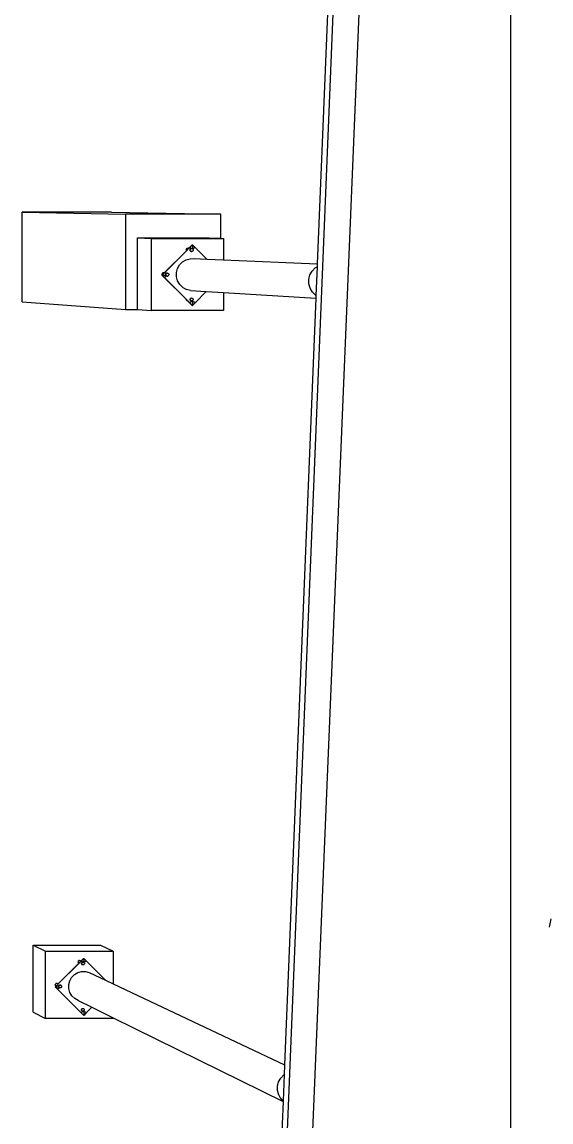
# Model space of a CAD drawing. Header units: inches. Extents: x -1152 to 1243, y -567 to 664.
# Drawn here: x 478.9 to 637.2, y -281 to 48.5 of the extents above; entities that cross this region are included whole.
import ezdxf

# ---------------------------------------------------------------- set-up
doc = ezdxf.new("R2010")
doc.units = ezdxf.units.IN
doc.header["$MEASUREMENT"] = 0

msp = doc.modelspace()

# ---------------------------------------------------------------- linework, layer by layer
for p, q in [((546.74956, -566.54973), (591.56373, 529.8555)), ((625.22168, -473.91114), (625.22168, 424.37246)), ((558.07685, -473.91114), (586.68337, 216.50745)), ((576.86149, 212.85251), (567.21522, -23.93705)), ((478.85955, -35.31356), (478.85955, -8.49912)), ((505.67399, -8.49912), (478.85955, -8.49912)), ((478.85955, -8.49912), (509.86265, -9.04938)), ((505.67399, -8.49912), (538.41315, -9.04938)), ((538.41315, -9.04938), (509.86265, -9.04938)), ((509.86265, -9.04938), (509.86265, -37.59988)), ((538.41315, -16.29502), (538.41315, -9.04938)), ((513.43147, -37.59988), (513.43147, -16.18701)), ((513.43147, -16.18701), (534.84434, -16.18701)), ((513.43147, -16.18701), (517.62054, -16.31908)), ((517.62054, -16.31908), (539.20813, -16.31908)), ((517.62054, -37.90666), (517.62054, -16.31908)), ((534.84434, -16.18701), (538.41315, -16.29502)), ((538.41315, -16.29502), (539.20813, -16.31908)), ((539.20813, -16.31908), (539.20813, -22.75512)), ((527.98098, -19.62501), (527.96569, -19.74113)), ((527.96569, -19.74113), (527.98098, -19.85725)), ((528.0258, -19.51681), (527.98098, -19.62501)), ((528.0971, -19.42389), (528.0258, -19.51681)), ((528.05453, -20.00289), (528.67609, -19.38132)), ((528.06763, -20.01996), (528.69316, -19.39442)), ((528.19001, -19.3526), (528.0971, -19.42389)), ((528.29822, -19.30778), (528.19001, -19.3526)), ((528.41434, -19.29249), (528.29822, -19.30778)), ((528.53045, -19.30778), (528.41434, -19.29249)), ((528.41434, -19.29249), (528.75258, -19.30484)), ((528.63866, -19.3526), (528.53045, -19.30778)), ((528.67609, -19.38132), (528.63866, -19.3526)), ((528.67609, -19.38132), (528.75258, -19.30484)), ((528.69316, -19.39442), (528.67609, -19.38132)), ((528.69316, -19.39442), (528.78168, -19.3059)), ((528.75258, -19.30484), (529.04, -19.01742)), ((528.75258, -19.30484), (528.78168, -19.3059)), ((528.78168, -19.3059), (529.05707, -19.03051)), ((529.04, -19.01742), (529.84104, -18.21638)), ((529.04, -19.01742), (529.05707, -19.03051)), ((529.04, -19.01742), (529.06912, -19.01846)), ((529.05707, -19.03051), (529.06912, -19.01846)), ((529.06912, -19.01846), (529.85612, -18.23146)), ((529.06912, -19.01846), (529.30375, -19.1985)), ((529.14333, -19.66822), (529.12801, -19.78459)), ((529.15416, -19.67905), (529.13884, -19.79542)), ((529.18825, -19.55978), (529.14333, -19.66822)), ((529.19908, -19.57061), (529.15416, -19.67905)), ((529.15416, -19.79542), (529.16896, -19.68302)), ((529.16896, -19.68302), (529.21235, -19.57827)), ((529.2597, -19.46665), (529.18825, -19.55978)), ((529.27053, -19.47749), (529.19908, -19.57061)), ((529.21235, -19.57827), (529.28137, -19.48832)), ((529.21426, -19.79767), (529.22906, -19.68525)), ((529.22906, -19.68525), (529.27246, -19.58049)), ((529.35282, -19.3952), (529.2597, -19.46665)), ((529.27246, -19.58049), (529.31634, -19.5233)), ((529.28137, -19.48832), (529.37132, -19.4193)), ((529.28137, -19.48832), (529.31634, -19.5233)), ((529.30375, -19.1985), (529.57699, -19.31168)), ((529.31634, -19.5233), (529.34148, -19.49054)), ((529.34148, -19.49054), (529.43144, -19.42151)), ((529.46126, -19.35028), (529.35282, -19.3952)), ((529.37132, -19.4193), (529.47606, -19.37591)), ((529.43144, -19.42151), (529.5362, -19.37812)), ((529.57764, -19.33496), (529.46126, -19.35028)), ((529.47606, -19.37591), (529.58847, -19.36112)), ((529.5362, -19.37812), (529.6269, -19.36617)), ((529.57699, -19.31168), (529.8702, -19.35028)), ((529.69401, -19.35028), (529.57764, -19.33496)), ((529.58847, -19.36112), (529.6269, -19.36617)), ((529.58847, -19.36112), (529.64862, -19.36331)), ((529.6269, -19.36617), (529.64862, -19.36331)), ((529.64862, -19.36331), (529.76104, -19.37812)), ((529.76104, -19.37812), (529.69401, -19.35028)), ((529.80245, -19.3952), (529.76104, -19.37812)), ((529.80245, -19.3952), (529.8658, -19.42151)), ((529.84104, -18.21638), (529.85612, -18.23146)), ((529.84104, -18.21638), (529.8702, -18.21738)), ((529.85612, -18.23146), (529.8702, -18.21738)), ((529.8658, -19.42151), (529.95576, -19.49054)), ((529.8702, -18.21738), (530.67129, -19.01846)), ((529.8702, -18.21738), (529.8702, -19.34421)), ((529.8702, -19.35028), (530.16342, -19.31168)), ((529.95576, -19.49054), (530.02479, -19.58049)), ((530.02479, -19.58049), (530.06818, -19.68525)), ((530.06818, -19.68525), (530.08298, -19.79767)), ((530.16342, -19.31168), (530.43665, -19.1985)), ((530.43665, -19.1985), (530.67129, -19.01846)), ((530.67129, -19.01846), (534.19644, -22.54362)), ((521.55715, -26.50027), (528.05453, -20.00289)), ((521.58586, -26.50173), (528.06763, -20.01996)), ((526.89622, -23.38151), (527.97528, -22.74051)), ((527.97528, -22.74051), (529.18347, -22.40063)), ((527.98098, -19.85725), (528.0258, -19.96545)), ((528.0258, -19.96545), (528.05453, -20.00289)), ((528.05453, -20.00289), (528.06763, -20.01996)), ((529.12801, -19.78459), (529.14333, -19.90096)), ((529.13884, -19.79542), (529.15416, -19.9118)), ((529.14333, -19.90096), (529.18825, -20.0094)), ((529.16896, -19.90783), (529.15416, -19.79542)), ((529.15416, -19.9118), (529.19908, -20.02024)), ((529.21235, -20.01258), (529.16896, -19.90783)), ((529.18347, -22.40063), (530.43846, -22.38503)), ((529.18825, -20.0094), (529.2597, -20.10253)), ((529.19908, -20.02024), (529.26113, -20.1011)), ((529.27196, -20.09027), (529.21235, -20.01258)), ((529.22906, -19.91009), (529.21426, -19.79767)), ((529.27246, -20.01485), (529.22906, -19.91009)), ((529.27196, -20.09027), (529.2597, -20.10253)), ((529.26113, -20.1011), (529.26583, -20.10723)), ((529.26583, -20.10723), (529.27053, -20.11336)), ((529.27053, -20.11336), (529.36366, -20.18481)), ((529.27196, -20.09027), (529.30498, -20.05724)), ((529.28137, -20.10253), (529.27196, -20.09027)), ((529.30498, -20.05724), (529.27246, -20.01485)), ((529.37132, -20.17155), (529.28137, -20.10253)), ((529.34148, -20.10481), (529.30498, -20.05724)), ((529.43144, -20.17384), (529.34148, -20.10481)), ((529.36366, -20.18481), (529.4721, -20.22973)), ((529.47606, -20.21493), (529.37132, -20.17155)), ((529.5362, -20.21723), (529.43144, -20.17384)), ((529.4721, -20.22973), (529.58847, -20.24505)), ((529.58847, -20.22973), (529.47606, -20.21493)), ((529.60982, -20.22692), (529.5362, -20.21723)), ((529.58847, -20.22973), (529.58847, -20.22411)), ((529.60982, -20.22692), (529.58847, -20.22973)), ((529.58847, -20.22973), (529.64862, -20.23203)), ((529.58847, -20.24505), (529.70484, -20.22973)), ((529.58847, -20.23279), (529.58847, -20.22973)), ((529.58847, -20.24505), (529.58847, -20.23279)), ((529.64862, -20.23203), (529.60982, -20.22692)), ((529.76104, -20.21723), (529.64862, -20.23203)), ((529.70484, -20.22973), (529.72291, -20.22225)), ((529.8658, -20.17384), (529.76104, -20.21723)), ((529.95576, -20.10481), (529.8658, -20.17384)), ((530.02479, -20.01485), (529.95576, -20.10481)), ((530.06818, -19.91009), (530.02479, -20.01485)), ((530.08298, -19.79767), (530.06818, -19.91009)), ((530.43846, -22.38503), (534.19644, -22.54362)), ((534.19644, -22.54362), (539.20813, -22.75512)), ((539.20813, -22.75512), (567.21522, -23.93705)), ((525.0961, -26.59087), (525.40585, -25.37461)), ((525.40585, -25.37461), (526.01984, -24.27996)), ((526.01984, -24.27996), (526.89622, -23.38151)), ((565.04213, -27.28885), (565.70244, -26.11162)), ((565.70244, -26.11162), (566.64494, -25.1454)), ((566.64494, -25.1454), (567.17892, -24.82819)), ((567.17892, -24.82819), (566.82991, -33.3954)), ((567.21522, -23.93705), (567.17892, -24.82819)), ((520.73268, -26.99675), (520.71739, -27.11287)), ((520.71739, -27.11287), (520.73268, -27.22899)), ((520.7775, -26.88855), (520.73268, -26.99675)), ((520.73268, -27.22899), (520.76073, -27.29669)), ((520.75611, -27.30131), (520.76073, -27.29669)), ((520.76726, -27.31246), (520.75611, -27.30131)), ((520.75611, -27.30131), (520.76278, -27.30166)), ((520.76073, -27.29669), (521.34986, -26.70756)), ((520.76073, -27.29669), (520.76278, -27.30166)), ((520.76278, -27.30166), (520.78477, -27.30281)), ((520.76726, -27.31246), (520.7775, -27.33719)), ((520.96645, -27.51165), (520.76726, -27.31246)), ((520.8488, -26.79563), (520.7775, -26.88855)), ((520.7775, -27.33719), (520.8488, -27.43011)), ((520.78477, -27.30281), (521.37119, -26.7164)), ((521.58586, -28.10389), (520.78477, -27.30281)), ((520.78477, -27.30281), (521.87166, -27.30281)), ((520.94171, -26.72434), (520.8488, -26.79563)), ((520.8488, -27.43011), (520.94171, -27.5014)), ((521.04992, -26.67952), (520.94171, -26.72434)), ((520.94171, -27.5014), (520.96645, -27.51165)), ((521.55715, -28.10235), (520.96645, -27.51165)), ((521.16604, -26.66423), (521.04992, -26.67952)), ((521.28215, -26.67952), (521.16604, -26.66423)), ((521.16604, -26.66423), (521.38213, -26.67528)), ((521.34986, -26.70756), (521.28215, -26.67952)), ((521.34986, -26.70756), (521.38213, -26.67528)), ((521.37119, -26.7164), (521.34986, -26.70756)), ((521.37119, -26.7164), (521.41083, -26.67675)), ((521.38213, -26.67528), (521.55715, -26.50027)), ((521.38213, -26.67528), (521.41083, -26.67675)), ((521.41083, -26.67675), (521.57024, -26.51734)), ((521.57024, -26.51734), (521.55715, -26.50027)), ((521.55715, -26.50027), (521.58586, -26.50173)), ((521.55715, -28.10235), (521.58586, -28.10389)), ((527.96834, -34.51354), (521.55715, -28.10235)), ((521.57024, -26.51734), (521.58586, -26.50173)), ((521.76589, -26.73636), (521.58586, -26.50173)), ((521.58586, -28.10389), (521.76589, -27.86926)), ((529.06912, -35.58716), (521.58586, -28.10389)), ((521.87907, -27.0096), (521.76589, -26.73636)), ((521.76589, -27.86926), (521.87907, -27.59603)), ((521.86427, -27.05222), (521.84895, -27.16859)), ((521.84895, -27.16859), (521.86427, -27.28497)), ((521.86375, -27.17256), (521.87907, -27.05619)), ((521.87907, -27.281), (521.86375, -27.17256)), ((521.90919, -26.94378), (521.86427, -27.05222)), ((521.86427, -27.28497), (521.87166, -27.30281)), ((521.87166, -27.30281), (521.88482, -27.30281)), ((521.87166, -27.30281), (521.90919, -27.39341)), ((521.88373, -27.04495), (521.87907, -27.0096)), ((521.88373, -27.04495), (521.87907, -27.05619)), ((521.87907, -27.281), (521.87907, -27.28893)), ((521.87907, -27.281), (521.91054, -27.35698)), ((521.87907, -27.28893), (521.90975, -27.363)), ((521.87907, -27.59603), (521.90975, -27.363)), ((521.92399, -26.94774), (521.88373, -27.04495)), ((521.91767, -27.30281), (521.88373, -27.04495)), ((521.88482, -27.30281), (521.88811, -27.30281)), ((521.88811, -27.30281), (521.9116, -27.30281)), ((521.98065, -26.85066), (521.90919, -26.94378)), ((521.90919, -27.39341), (521.97124, -27.47427)), ((521.90975, -27.363), (521.91054, -27.35698)), ((521.90975, -27.363), (521.92399, -27.39737)), ((521.91054, -27.35698), (521.91767, -27.30281)), ((521.92246, -27.38575), (521.91054, -27.35698)), ((521.98207, -27.46344), (521.92246, -27.38575)), ((521.92355, -27.17168), (521.93835, -27.05926)), ((521.93835, -27.2841), (521.92355, -27.17168)), ((521.92399, -26.94774), (521.99148, -26.86149)), ((521.92399, -27.39737), (521.99544, -27.49049)), ((521.93835, -27.05926), (521.98174, -26.9545)), ((521.98174, -27.38886), (521.93835, -27.2841)), ((521.97124, -27.47427), (521.97594, -27.4804)), ((521.97594, -27.4804), (521.98065, -27.48653)), ((521.98065, -27.48653), (522.07377, -27.55798)), ((521.98174, -26.9545), (522.02635, -26.89636)), ((522.01426, -27.43124), (521.98174, -27.38886)), ((521.98207, -27.46344), (522.01426, -27.43124)), ((521.99148, -27.4757), (521.98207, -27.46344)), ((521.99148, -26.86149), (522.08143, -26.79247)), ((521.99544, -26.85462), (521.99148, -26.86149)), ((521.99148, -26.86149), (522.02635, -26.89636)), ((522.08143, -27.54472), (521.99148, -27.4757)), ((522.08857, -26.78317), (521.99544, -26.85462)), ((521.99544, -27.49049), (522.08857, -27.56195)), ((522.05077, -27.47882), (522.01426, -27.43124)), ((522.02635, -26.89636), (522.05077, -26.86454)), ((522.05077, -26.86454), (522.14073, -26.79551)), ((522.14073, -27.54784), (522.05077, -27.47882)), ((522.07377, -27.55798), (522.18221, -27.6029)), ((522.08143, -26.79247), (522.18617, -26.74908)), ((522.18617, -27.5881), (522.08143, -27.54472)), ((522.19701, -26.73825), (522.08857, -26.78317)), ((522.19701, -27.60687), (522.08857, -27.56195)), ((522.14073, -26.79551), (522.24548, -26.75212)), ((522.24548, -27.59124), (522.14073, -27.54784)), ((522.18221, -27.6029), (522.18987, -27.60391)), ((522.18617, -26.74908), (522.29858, -26.73429)), ((522.29858, -27.6029), (522.18617, -27.5881)), ((522.18987, -27.60391), (522.29858, -27.61822)), ((522.31338, -26.72293), (522.19701, -26.73825)), ((522.19701, -27.60687), (522.31338, -27.62219)), ((522.24548, -26.75212), (522.33978, -26.73971)), ((522.31634, -27.60056), (522.24548, -27.59124)), ((522.29858, -26.73429), (522.3579, -26.73732)), ((522.29858, -26.73429), (522.33978, -26.73971)), ((522.29858, -27.6029), (522.29858, -27.59823)), ((522.31634, -27.60056), (522.29858, -27.6029)), ((522.29858, -27.6029), (522.3579, -27.60604)), ((522.29858, -27.60596), (522.29858, -27.6029)), ((522.29858, -27.61822), (522.41495, -27.6029)), ((522.29858, -27.61822), (522.29858, -27.60596)), ((522.42975, -26.73825), (522.31338, -26.72293)), ((522.31338, -27.62219), (522.42975, -27.60687)), ((522.3579, -27.60604), (522.31634, -27.60056)), ((522.33978, -26.73971), (522.3579, -26.73732)), ((522.3579, -26.73732), (522.45994, -26.75076)), ((522.46617, -27.59178), (522.3579, -27.60604)), ((522.41495, -27.6029), (522.43044, -27.59649)), ((522.45994, -26.75076), (522.42975, -26.73825)), ((522.42975, -27.60687), (522.46617, -27.59178)), ((522.45994, -26.75076), (522.47032, -26.75212)), ((522.47032, -27.59124), (522.46617, -27.59178)), ((522.47032, -26.75212), (522.57508, -26.79551)), ((522.57508, -27.54784), (522.47032, -27.59124)), ((522.57508, -26.79551), (522.66504, -26.86454)), ((522.66504, -27.47882), (522.57508, -27.54784)), ((522.66504, -26.86454), (522.73407, -26.9545)), ((522.73407, -27.38886), (522.66504, -27.47882)), ((522.73407, -26.9545), (522.77746, -27.05926)), ((522.77746, -27.2841), (522.73407, -27.38886)), ((522.77746, -27.05926), (522.79226, -27.17168)), ((522.79226, -27.17168), (522.77746, -27.2841)), ((525.1117, -27.84587), (525.0961, -26.59087)), ((525.45158, -29.05406), (525.1117, -27.84587)), ((526.09259, -30.13311), (525.45158, -29.05406)), ((564.70901, -28.59687), (565.04213, -27.28885)), ((564.72579, -29.94654), (564.70901, -28.59687)), ((526.99103, -31.0095), (526.09259, -30.13311)), ((526.99103, -31.0095), (528.08568, -31.62348)), ((529.30195, -31.93323), (528.08568, -31.62348)), ((529.30195, -31.93323), (534.0394, -32.21905)), ((534.0394, -32.21905), (530.67129, -35.58716)), ((534.0394, -32.21905), (539.20813, -32.53088)), ((539.20813, -32.53088), (539.20813, -37.90666)), ((539.20813, -32.53088), (566.79732, -34.19536)), ((565.09131, -31.24588), (564.72579, -29.94654)), ((565.78067, -32.40633), (565.09131, -31.24588)), ((566.74689, -33.34883), (565.78067, -32.40633)), ((478.85955, -35.31356), (509.86265, -37.59988)), ((527.96834, -34.51354), (527.96569, -34.5336)), ((527.96569, -34.5336), (527.98098, -34.64972)), ((528.4344, -34.9796), (527.96834, -34.51354)), ((527.98098, -34.64972), (528.0258, -34.75792)), ((528.0258, -34.75792), (528.0971, -34.85084)), ((528.0971, -34.85084), (528.19001, -34.92214)), ((528.19001, -34.92214), (528.29822, -34.96696)), ((528.29822, -34.96696), (528.41434, -34.98224)), ((528.41434, -34.98224), (528.4344, -34.9796)), ((528.41434, -34.98224), (528.43865, -34.98385)), ((528.43865, -34.98385), (528.4344, -34.9796)), ((529.04, -35.5852), (528.43865, -34.98385)), ((529.84104, -36.38624), (529.04, -35.5852)), ((529.04, -35.5852), (529.06912, -35.58716)), ((529.30375, -35.40712), (529.06912, -35.58716)), ((529.8702, -36.38824), (529.06912, -35.58716)), ((529.14333, -34.49325), (529.12801, -34.60963)), ((529.12801, -34.60963), (529.14333, -34.726)), ((529.18825, -34.38481), (529.14333, -34.49325)), ((529.14333, -34.60963), (529.15813, -34.49722)), ((529.15813, -34.72203), (529.14333, -34.60963)), ((529.14333, -34.726), (529.18825, -34.83444)), ((529.15813, -34.49722), (529.20151, -34.39247)), ((529.20151, -34.82678), (529.15813, -34.72203)), ((529.2597, -34.29169), (529.18825, -34.38481)), ((529.18825, -34.83444), (529.2597, -34.92756)), ((529.20151, -34.39247), (529.27053, -34.30252)), ((529.27053, -34.91673), (529.20151, -34.82678)), ((529.20343, -34.61356), (529.21823, -34.50114)), ((529.21823, -34.72598), (529.20343, -34.61356)), ((529.21823, -34.50114), (529.26162, -34.39638)), ((529.26162, -34.83074), (529.21823, -34.72598)), ((529.2597, -34.92756), (529.35282, -34.99902)), ((529.26162, -34.39638), (529.33065, -34.30642)), ((529.33065, -34.92069), (529.26162, -34.83074)), ((529.27053, -34.30252), (529.36048, -34.2335)), ((529.36048, -34.98575), (529.27053, -34.91673)), ((529.57699, -35.29394), (529.30375, -35.40712)), ((529.33065, -34.30642), (529.42061, -34.23739)), ((529.42061, -34.98972), (529.33065, -34.92069)), ((529.35282, -34.99902), (529.46126, -35.04393)), ((529.36048, -34.2335), (529.46523, -34.19012)), ((529.46523, -35.02914), (529.36048, -34.98575)), ((529.42061, -34.23739), (529.52537, -34.194)), ((529.52537, -35.03311), (529.42061, -34.98972)), ((529.46126, -35.04393), (529.57764, -35.05926)), ((529.46523, -34.19012), (529.57764, -34.17532)), ((529.57764, -35.04393), (529.46523, -35.02914)), ((529.52537, -34.194), (529.62245, -34.18122)), ((529.59259, -35.04197), (529.52537, -35.03311)), ((529.8702, -35.25534), (529.57699, -35.29394)), ((529.57764, -34.17532), (529.62245, -34.18122)), ((529.57764, -34.17532), (529.63779, -34.1792)), ((529.57764, -35.04393), (529.57764, -35.04)), ((529.59259, -35.04197), (529.57764, -35.04393)), ((529.57764, -35.04393), (529.63779, -35.04792)), ((529.57764, -35.05926), (529.69401, -35.04393)), ((529.57764, -35.05926), (529.57764, -35.04393)), ((529.63779, -35.04792), (529.59259, -35.04197)), ((529.62245, -34.18122), (529.63779, -34.1792)), ((529.63779, -34.1792), (529.75021, -34.194)), ((529.70612, -35.03892), (529.63779, -35.04792)), ((529.69401, -35.04393), (529.70612, -35.03892)), ((529.75021, -35.03311), (529.70612, -35.03892)), ((529.75021, -34.194), (529.85497, -34.23739)), ((529.85497, -34.98972), (529.75021, -35.03311)), ((529.85497, -34.23739), (529.94492, -34.30642)), ((529.94492, -34.92069), (529.85497, -34.98972)), ((530.16342, -35.29394), (529.8702, -35.25534)), ((530.67129, -35.58716), (529.8702, -36.38824)), ((529.89557, -34.95856), (529.89557, -36.38824)), ((529.94492, -34.30642), (530.01395, -34.39638)), ((530.01395, -34.83074), (529.94492, -34.92069)), ((530.01395, -34.39638), (530.05734, -34.50114)), ((530.05734, -34.72598), (530.01395, -34.83074)), ((530.05734, -34.50114), (530.07214, -34.61356)), ((530.07214, -34.61356), (530.05734, -34.72598)), ((530.43665, -35.40712), (530.16342, -35.29394)), ((530.67129, -35.58716), (530.43665, -35.40712)), ((566.79732, -34.19536), (557.44079, -263.87253)), ((566.82991, -33.3954), (566.74689, -33.34883)), ((566.82991, -33.3954), (566.79732, -34.19536)), ((509.86265, -37.59988), (513.43147, -37.59988)), ((513.43147, -37.59988), (517.62054, -37.90666)), ((539.20813, -37.90666), (517.62054, -37.90666)), ((529.84104, -36.38624), (529.8702, -36.38824)), ((637.2202, -220.1977), (636.70628, -222.67724)), ((482.21135, -228.04232), (502.32218, -228.04232)), ((482.21135, -248.15314), (482.21135, -228.04232)), ((482.21135, -228.04232), (485.90464, -229.78891)), ((485.90464, -229.78891), (506.1695, -229.78891)), ((485.90464, -250.05376), (485.90464, -229.78891)), ((502.32218, -228.04232), (506.1695, -229.78891)), ((506.1695, -229.78891), (506.1695, -239.60253)), ((489.65203, -239.65869), (495.90688, -233.40384)), ((489.67733, -239.67107), (495.9325, -233.4159)), ((495.63027, -232.89228), (495.61592, -233.00128)), ((495.61592, -233.00128), (495.63027, -233.11028)), ((495.67234, -232.7907), (495.63027, -232.89228)), ((495.63027, -233.11028), (495.67234, -233.21186)), ((495.73927, -232.70348), (495.67234, -232.7907)), ((495.67234, -233.21186), (495.73927, -233.29908)), ((495.73927, -232.70348), (495.82649, -232.63655)), ((495.73927, -233.29908), (495.82649, -233.36601)), ((495.92807, -232.59448), (495.82649, -232.63655)), ((495.82649, -233.36601), (495.91009, -233.40063)), ((495.82649, -233.36601), (495.90688, -233.40384)), ((495.90688, -233.40384), (495.91009, -233.40063)), ((495.90688, -233.40384), (495.9325, -233.4159)), ((495.91009, -233.40063), (496.53804, -232.77268)), ((495.91009, -233.40063), (495.92807, -233.40808)), ((496.03707, -232.58013), (495.92807, -232.59448)), ((495.92807, -233.40808), (495.93889, -233.40951)), ((495.9325, -233.4159), (495.93889, -233.40951)), ((495.93889, -233.40951), (496.56369, -232.78471)), ((496.14607, -232.59448), (496.03707, -232.58013)), ((496.14607, -232.59448), (496.24765, -232.63655)), ((496.24765, -232.63655), (496.53804, -232.77268)), ((496.33487, -232.70348), (496.26622, -232.6508)), ((496.4018, -232.7907), (496.33487, -232.70348)), ((496.41514, -232.82292), (496.4018, -232.7907)), ((496.53804, -232.77268), (496.5591, -232.75162)), ((496.53804, -232.77268), (496.56369, -232.78471)), ((496.5591, -232.75162), (497.31095, -231.99977)), ((496.5591, -232.75162), (496.58042, -232.76798)), ((496.5591, -232.75162), (496.58475, -232.76365)), ((496.56369, -232.78471), (496.58042, -232.76798)), ((496.58042, -232.76798), (496.58475, -232.76365)), ((496.58475, -232.76365), (497.32979, -232.01861)), ((496.58475, -232.76365), (496.80498, -232.93263)), ((496.6544, -233.37351), (496.64002, -233.48274)), ((496.64002, -233.48274), (496.6544, -233.59196)), ((496.66457, -233.38368), (496.65019, -233.4929)), ((496.65019, -233.4929), (496.66457, -233.60213)), ((496.69656, -233.27172), (496.6544, -233.37351)), ((496.6544, -233.59196), (496.69656, -233.69375)), ((496.70673, -233.28189), (496.66457, -233.38368)), ((496.66457, -233.4929), (496.67846, -233.3874)), ((496.67846, -233.59841), (496.66457, -233.4929)), ((496.66457, -233.60213), (496.70673, -233.70391)), ((496.67846, -233.3874), (496.71918, -233.28908)), ((496.71918, -233.69672), (496.67846, -233.59841)), ((496.76363, -233.18432), (496.69656, -233.27172)), ((496.69656, -233.69375), (496.76363, -233.78115)), ((496.7738, -233.19449), (496.70673, -233.28189)), ((496.70673, -233.70391), (496.76497, -233.77981)), ((496.71752, -233.5178), (496.73141, -233.41228)), ((496.73141, -233.62331), (496.71752, -233.5178)), ((496.71918, -233.28908), (496.78397, -233.20466)), ((496.77514, -233.76964), (496.71918, -233.69672)), ((496.73141, -233.41228), (496.77214, -233.31395)), ((496.77214, -233.72164), (496.73141, -233.62331)), ((496.85103, -233.11725), (496.76363, -233.18432)), ((496.77514, -233.76964), (496.76363, -233.78115)), ((496.76497, -233.77981), (496.76938, -233.78557)), ((496.76938, -233.78557), (496.7738, -233.79132)), ((496.77214, -233.31395), (496.82473, -233.24542)), ((496.79428, -233.7505), (496.77214, -233.72164)), ((496.7738, -233.79132), (496.8612, -233.85839)), ((496.77514, -233.76964), (496.79428, -233.7505)), ((496.78397, -233.78115), (496.77514, -233.76964)), ((496.78397, -233.20466), (496.86839, -233.13988)), ((496.78397, -233.20466), (496.82473, -233.24542)), ((496.86839, -233.84593), (496.78397, -233.78115)), ((496.83693, -233.80607), (496.79428, -233.7505)), ((496.80498, -232.93263), (497.06143, -233.03886)), ((496.82473, -233.24542), (496.83693, -233.22952)), ((496.83693, -233.22952), (496.92136, -233.16473)), ((496.9129, -233.86437), (496.83693, -233.80607)), ((496.95282, -233.07509), (496.85103, -233.11725)), ((496.8612, -233.85839), (496.96298, -233.90055)), ((496.86839, -233.13988), (496.96671, -233.09915)), ((496.86839, -233.84593), (496.92136, -233.87086)), ((496.9129, -233.86437), (496.86839, -233.84593)), ((496.92136, -233.87086), (496.9129, -233.86437)), ((496.92136, -233.16473), (497.01969, -233.124)), ((497.01969, -233.91159), (496.92136, -233.87086)), ((497.06204, -233.06071), (496.95282, -233.07509)), ((496.96298, -233.90055), (497.00702, -233.90634)), ((496.96671, -233.09915), (497.07221, -233.08526)), ((497.01969, -233.124), (497.1252, -233.11011)), ((497.1252, -233.92548), (497.01969, -233.91159)), ((497.06143, -233.03886), (497.33665, -233.07509)), ((497.17127, -233.07509), (497.06204, -233.06071)), ((497.07221, -233.08526), (497.17772, -233.09915)), ((497.1252, -233.11011), (497.23072, -233.124)), ((497.23072, -233.91159), (497.1252, -233.92548)), ((497.27305, -233.11725), (497.17127, -233.07509)), ((497.17772, -233.09915), (497.27603, -233.13988)), ((497.23072, -233.124), (497.28423, -233.14617)), ((497.32905, -233.87086), (497.23072, -233.91159)), ((497.36046, -233.18432), (497.27305, -233.11725)), ((497.27603, -233.13988), (497.28423, -233.14617)), ((497.27603, -233.13988), (497.32905, -233.16473)), ((497.28423, -233.14617), (497.32905, -233.16473)), ((497.31095, -231.99977), (497.32979, -232.01861)), ((497.31095, -231.99977), (497.33665, -232.01175)), ((497.32905, -233.16473), (497.36888, -233.19529)), ((497.41348, -233.80607), (497.32905, -233.87086)), ((497.32979, -232.01861), (497.33665, -232.01175)), ((497.33665, -232.01175), (498.08854, -232.76365)), ((497.33665, -232.01175), (497.33665, -233.06939)), ((497.33665, -233.07509), (497.61186, -233.03886)), ((497.36888, -233.19529), (497.36046, -233.18432)), ((497.36888, -233.19529), (497.41348, -233.22952)), ((497.37463, -233.19971), (497.37063, -233.19449)), ((497.41348, -233.22952), (497.47827, -233.31395)), ((497.47827, -233.72164), (497.41348, -233.80607)), ((497.47827, -233.31395), (497.519, -233.41228)), ((497.519, -233.62331), (497.47827, -233.72164)), ((497.519, -233.41228), (497.53289, -233.5178)), ((497.53289, -233.5178), (497.519, -233.62331)), ((497.61186, -233.03886), (497.86832, -232.93263)), ((497.86832, -232.93263), (498.08854, -232.76365)), ((498.08854, -232.76365), (503.811, -238.48611)), ((493.72269, -237.70209), (494.54527, -236.85881)), ((494.54527, -236.85881), (495.55807, -236.25716)), ((495.55807, -236.25716), (496.69208, -235.93815)), ((496.69208, -235.93815), (497.87001, -235.92351)), ((497.87001, -235.92351), (499.0116, -236.21424)), ((499.0116, -236.21424), (503.811, -238.48611)), ((488.7838, -240.52692), (489.02397, -240.28675)), ((489.53566, -241.27878), (488.7838, -240.52692)), ((488.7838, -240.52692), (488.80905, -240.53935)), ((488.80905, -240.53935), (489.04915, -240.29925)), ((489.56095, -241.29124), (488.80905, -240.53935)), ((488.80905, -240.53935), (489.82921, -240.53935)), ((488.82609, -239.81233), (488.81174, -239.92133)), ((488.81891, -239.97583), (488.81174, -239.92133)), ((488.82622, -240.0304), (488.81891, -239.97583)), ((488.86816, -239.71076), (488.82609, -239.81233)), ((488.82622, -240.0304), (488.86816, -240.13191)), ((488.93509, -239.62353), (488.86816, -239.71076)), ((488.86816, -240.13191), (488.93509, -240.21913)), ((489.02232, -239.55661), (488.93509, -239.62353)), ((488.93509, -240.21913), (489.02232, -240.28606)), ((489.12389, -239.51453), (489.02232, -239.55661)), ((489.02232, -240.28606), (489.02397, -240.28675)), ((489.02397, -240.28675), (489.53566, -239.77506)), ((489.02397, -240.28675), (489.05062, -240.29778)), ((489.02397, -240.28675), (489.04915, -240.29925)), ((489.04915, -240.29925), (489.05062, -240.29778)), ((489.05062, -240.29778), (489.55202, -239.79638)), ((489.23289, -239.50018), (489.12389, -239.51453)), ((489.34189, -239.51453), (489.23289, -239.50018)), ((489.44347, -239.55661), (489.34189, -239.51453)), ((489.53069, -239.62353), (489.44347, -239.55661)), ((489.44347, -239.55661), (489.65203, -239.65869)), ((489.55826, -239.65946), (489.53069, -239.62353)), ((489.53566, -239.77506), (489.65203, -239.65869)), ((489.55202, -239.79638), (489.53566, -239.77506)), ((489.53566, -239.77506), (489.56095, -239.78745)), ((489.55202, -239.79638), (489.56095, -239.78745)), ((489.56095, -239.78745), (489.67733, -239.67107)), ((489.72994, -240.00767), (489.56095, -239.78745)), ((489.65203, -239.65869), (489.67733, -239.67107)), ((489.83616, -240.26413), (489.72994, -240.00767)), ((489.82227, -240.30414), (489.80789, -240.41337)), ((489.80789, -240.41337), (489.82227, -240.52259)), ((489.82178, -240.41709), (489.83616, -240.30786)), ((489.83616, -240.51887), (489.82178, -240.41709)), ((489.86443, -240.20236), (489.82227, -240.30414)), ((489.82227, -240.52259), (489.82921, -240.53935)), ((489.82921, -240.53935), (489.84156, -240.53935)), ((489.82921, -240.53935), (489.86443, -240.62438)), ((489.84053, -240.29732), (489.83616, -240.26413)), ((489.84053, -240.29732), (489.83616, -240.30786)), ((489.83616, -240.51887), (489.83616, -240.52632)), ((489.83616, -240.51887), (489.8657, -240.59019)), ((489.83616, -240.52632), (489.86496, -240.59584)), ((489.87832, -240.20608), (489.84053, -240.29732)), ((489.84232, -240.31088), (489.84053, -240.29732)), ((489.84156, -240.53935), (489.84464, -240.53935)), ((489.84464, -240.53935), (489.8667, -240.53935)), ((489.8724, -240.53935), (489.85813, -240.43097)), ((489.9315, -240.11495), (489.86443, -240.20236)), ((489.8657, -240.59019), (489.8724, -240.53935)), ((489.87449, -240.439), (489.88838, -240.33348)), ((489.88838, -240.54451), (489.87449, -240.439)), ((489.87832, -240.20608), (489.94167, -240.12512)), ((489.88838, -240.33348), (489.92911, -240.23515)), ((489.92911, -240.23515), (489.98234, -240.16579)), ((489.94167, -240.12512), (490.02609, -240.06034)), ((489.94539, -240.11867), (489.94167, -240.12512)), ((489.94167, -240.12512), (489.98234, -240.16579)), ((490.03279, -240.05161), (489.94539, -240.11867)), ((489.98234, -240.16579), (489.9939, -240.15072)), ((489.9939, -240.15072), (490.07833, -240.08593)), ((490.02609, -240.06034), (490.12441, -240.01962)), ((490.13458, -240.00945), (490.03279, -240.05161)), ((490.07833, -240.08593), (490.17666, -240.0452)), ((490.12441, -240.01962), (490.22992, -240.00573)), ((490.24381, -239.99507), (490.13458, -240.00945)), ((490.17666, -240.0452), (490.28218, -240.03131)), ((490.22992, -240.00573), (490.33542, -240.01962)), ((490.35303, -240.00945), (490.24381, -239.99507)), ((490.28218, -240.03131), (490.38769, -240.0452)), ((490.33542, -240.01962), (490.43374, -240.06034)), ((490.45482, -240.05161), (490.35303, -240.00945)), ((490.38769, -240.0452), (490.44488, -240.06889)), ((490.43374, -240.06034), (490.44488, -240.06889)), ((490.43374, -240.06034), (490.48602, -240.08593)), ((490.44488, -240.06889), (490.48602, -240.08593)), ((490.54222, -240.11867), (490.45482, -240.05161)), ((490.48602, -240.08593), (490.57045, -240.15072)), ((490.53476, -240.12333), (490.52833, -240.11495)), ((490.57045, -240.15072), (490.63524, -240.23515)), ((490.63524, -240.23515), (490.67597, -240.33348)), ((490.67597, -240.33348), (490.68986, -240.439)), ((490.68986, -240.439), (490.67597, -240.54451)), ((492.85567, -239.87112), (493.1464, -238.72953)), ((492.87031, -241.04906), (492.85567, -239.87112)), ((493.1464, -238.72953), (493.72269, -237.70209)), ((503.811, -238.48611), (506.1695, -239.60253)), ((506.1695, -239.60253), (557.44079, -263.87253)), ((489.53566, -241.27878), (489.56095, -241.29124)), ((496.5591, -248.30221), (489.53566, -241.27878)), ((489.56095, -241.29124), (489.72994, -241.07102)), ((496.58475, -248.31504), (489.56095, -241.29124)), ((489.72994, -241.07102), (489.83616, -240.81456)), ((489.83616, -240.81456), (489.86496, -240.59584)), ((489.86443, -240.62438), (489.92267, -240.70028)), ((489.86496, -240.59584), (489.8657, -240.59019)), ((489.86496, -240.59584), (489.87832, -240.6281)), ((489.87689, -240.61719), (489.8657, -240.59019)), ((489.93284, -240.69011), (489.87689, -240.61719)), ((489.87832, -240.6281), (489.94539, -240.7155)), ((489.92911, -240.64284), (489.88838, -240.54451)), ((489.92267, -240.70028), (489.92709, -240.70603)), ((489.92709, -240.70603), (489.9315, -240.71178)), ((489.95125, -240.67169), (489.92911, -240.64284)), ((489.9315, -240.71178), (490.0189, -240.77885)), ((489.93284, -240.69011), (489.95125, -240.67169)), ((489.94167, -240.70161), (489.93284, -240.69011)), ((490.02609, -240.7664), (489.94167, -240.70161)), ((489.94539, -240.7155), (490.03279, -240.78257)), ((489.9939, -240.72727), (489.95125, -240.67169)), ((490.06693, -240.78331), (489.9939, -240.72727)), ((490.0189, -240.77885), (490.12069, -240.82101)), ((490.02609, -240.7664), (490.07833, -240.79206)), ((490.06693, -240.78331), (490.02609, -240.7664)), ((490.13458, -240.82473), (490.03279, -240.78257)), ((490.07833, -240.79206), (490.06693, -240.78331)), ((490.16774, -240.8291), (490.07833, -240.79206)), ((490.12069, -240.82101), (490.12788, -240.82196)), ((490.12788, -240.82196), (490.16104, -240.82632)), ((490.13458, -240.82473), (490.16774, -240.8291)), ((490.17666, -240.83279), (490.16774, -240.8291)), ((490.28218, -240.84668), (490.17666, -240.83279)), ((490.38769, -240.83279), (490.28218, -240.84668)), ((490.48602, -240.79206), (490.38769, -240.83279)), ((490.57045, -240.72727), (490.48602, -240.79206)), ((490.63524, -240.64284), (490.57045, -240.72727)), ((490.67597, -240.54451), (490.63524, -240.64284)), ((493.18933, -242.18306), (492.87031, -241.04906)), ((493.79097, -243.19587), (493.18933, -242.18306)), ((494.63425, -244.01844), (493.79097, -243.19587)), ((495.66169, -244.59473), (494.63425, -244.01844)), ((495.66169, -244.59473), (499.77772, -246.62587)), ((496.76363, -247.09911), (496.69656, -247.18652)), ((496.70902, -247.19371), (496.7738, -247.10928)), ((496.7738, -247.10928), (496.85822, -247.0445)), ((496.82676, -247.13563), (496.91119, -247.07084)), ((496.85822, -247.0445), (496.95654, -247.00378)), ((496.91119, -247.07084), (497.00952, -247.03011)), ((496.95654, -247.00378), (497.06204, -246.98989)), ((497.00952, -247.03011), (497.11503, -247.01622)), ((497.06204, -246.98989), (497.16755, -247.00378)), ((497.11503, -247.01622), (497.22055, -247.03011)), ((497.16755, -247.00378), (497.26586, -247.0445)), ((497.22055, -247.03011), (497.27826, -247.05401)), ((497.26586, -247.0445), (497.27826, -247.05401)), ((497.26586, -247.0445), (497.31888, -247.07084)), ((497.27826, -247.05401), (497.31888, -247.07084)), ((497.31888, -247.07084), (497.36723, -247.10794)), ((497.36723, -247.10794), (497.36046, -247.09911)), ((497.36723, -247.10794), (497.40331, -247.13563)), ((499.77772, -246.62587), (498.08854, -248.31504)), ((499.77772, -246.62587), (506.1695, -249.78003)), ((482.21135, -248.15314), (485.90464, -250.05376)), ((506.1695, -250.05376), (485.90464, -250.05376)), ((497.31095, -249.05407), (496.5591, -248.30221)), ((496.5591, -248.30221), (496.58475, -248.31504)), ((496.80498, -248.14606), (496.58475, -248.31504)), ((497.33665, -249.06694), (496.58475, -248.31504)), ((496.6544, -247.2883), (496.64002, -247.39753)), ((496.64002, -247.39753), (496.6544, -247.50676)), ((496.69656, -247.18652), (496.6544, -247.2883)), ((496.6544, -247.39753), (496.66829, -247.29202)), ((496.66829, -247.50303), (496.6544, -247.39753)), ((496.6544, -247.50676), (496.69656, -247.60854)), ((496.66829, -247.29202), (496.70902, -247.19371)), ((496.70902, -247.60135), (496.66829, -247.50303)), ((496.69656, -247.60854), (496.76363, -247.69594)), ((496.70735, -247.4239), (496.72124, -247.31839)), ((496.72124, -247.52942), (496.70735, -247.4239)), ((496.7738, -247.68577), (496.70902, -247.60135)), ((496.72124, -247.31839), (496.76197, -247.22006)), ((496.76197, -247.62775), (496.72124, -247.52942)), ((496.76197, -247.22006), (496.82676, -247.13563)), ((496.82676, -247.71218), (496.76197, -247.62775)), ((496.76363, -247.69594), (496.85103, -247.76301)), ((496.85822, -247.75056), (496.7738, -247.68577)), ((497.06143, -248.03983), (496.80498, -248.14606)), ((496.89853, -247.76725), (496.82676, -247.71218)), ((496.85103, -247.76301), (496.95282, -247.80517)), ((496.89853, -247.76725), (496.85822, -247.75056)), ((496.85822, -247.75056), (496.91119, -247.77697)), ((496.91119, -247.77697), (496.89853, -247.76725)), ((496.9916, -247.81028), (496.91119, -247.77697)), ((496.95282, -247.80517), (496.9916, -247.81028)), ((497.00952, -247.8177), (496.9916, -247.81028)), ((497.11503, -247.83159), (497.00952, -247.8177)), ((497.33665, -248.0036), (497.06143, -248.03983)), ((497.22055, -247.8177), (497.11503, -247.83159)), ((497.31888, -247.77697), (497.22055, -247.8177)), ((497.31095, -249.05407), (497.33665, -249.06694)), ((497.40331, -247.71218), (497.31888, -247.77697)), ((497.61186, -248.03983), (497.33665, -248.0036)), ((498.08854, -248.31504), (497.33665, -249.06694)), ((497.36046, -247.74506), (497.36046, -249.06694)), ((497.40331, -247.13563), (497.4681, -247.22006)), ((497.4681, -247.62775), (497.40331, -247.71218)), ((497.4681, -247.22006), (497.50883, -247.31839)), ((497.50883, -247.52942), (497.4681, -247.62775)), ((497.50883, -247.31839), (497.52272, -247.4239)), ((497.52272, -247.4239), (497.50883, -247.52942)), ((497.86832, -248.14606), (497.61186, -248.03983)), ((498.08854, -248.31504), (497.86832, -248.14606)), ((506.1695, -249.78003), (506.1695, -250.05376)), ((506.1695, -249.78003), (556.99318, -274.86005)), ((556.3079, -267.83365), (557.23474, -266.88347)), ((557.3202, -266.83271), (557.0027, -274.62652)), ((557.23474, -266.88347), (557.3202, -266.83271)), ((557.44079, -263.87253), (557.3202, -266.83271)), ((555.33097, -270.27763), (555.65855, -268.99133)), ((555.65855, -268.99133), (556.3079, -267.83365)), ((555.34747, -271.60488), (555.33097, -270.27763)), ((555.70692, -272.88264), (555.34747, -271.60488)), ((556.38483, -274.02383), (555.70692, -272.88264)), ((556.99318, -274.86005), (548.88429, -473.91114)), ((557.0027, -274.62652), (556.38483, -274.02383)), ((557.0027, -274.62652), (556.99318, -274.86005))]:
    msp.add_line(p, q)

doc.saveas('drawing.dxf')
